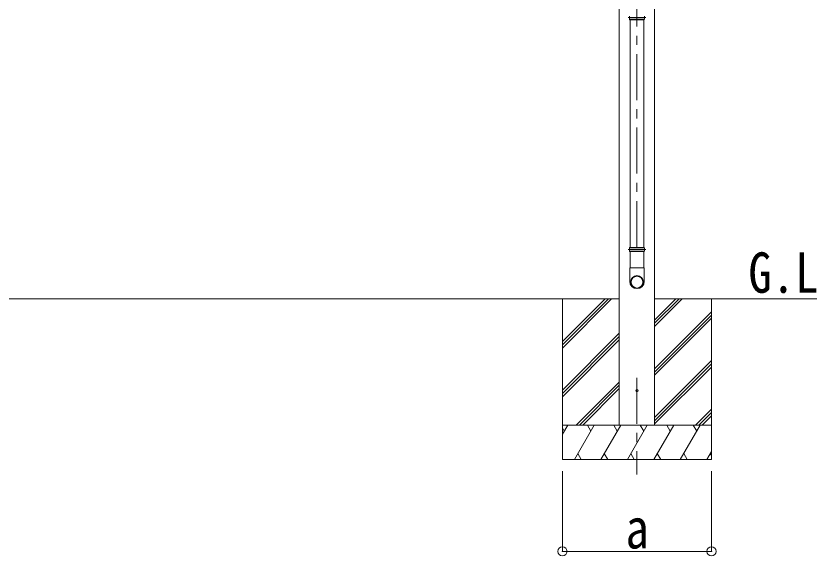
# Model space of a CAD drawing. Units: millimetres at full size, sheet at 1:40; details may follow other scales. Extents: x -11243 to 11243, y -7760 to 7760.
# Drawn here: x -5714 to -2223, y -5164 to -2812 of the extents above; entities that cross this region are included whole.
import ezdxf
from ezdxf.enums import TextEntityAlignment as Align

# ---------------------------------------------------------------- set-up
doc = ezdxf.new("R2010")
doc.units = ezdxf.units.MM
doc.header["$LTSCALE"] = 40
doc.header["$PDMODE"] = 32
doc.header["$PDSIZE"] = 40
doc.linetypes.add('CHAIN1', pattern=[8, 5, -1, 1, -1])
doc.linetypes.add('DASHED1', pattern=[1.8, 1.2, -0.6])
for name, color, linetype, lineweight in [('0-0_0', 7, 'Continuous', 9), ('0-1_本体', 5, 'CHAIN1', 9), ('0-3_ELV2', 4, 'Continuous', 9), ('0-6_OTH_LINE', 6, 'Continuous', 9), ('0-7_SHAPE', 4, 'Continuous', 9), ('0-9_OUTLINE', 7, 'Continuous', 9)]:
    doc.layers.add(name, color=color, linetype=linetype, lineweight=lineweight)
doc.styles.add('ＭＳ ゴシック', font='')
doc.styles.get('ＭＳ ゴシック').set_extended_font_data('MS Gothic')

msp = doc.modelspace()

# ---------------------------------------------------------------- linework, layer by layer
at = {"layer": '0-0_0'}
for p, q in [((-3084.31, -4043.93), (-7895.31, -4043.93)), ((-3332.31, -4043.93), (-3332.31, -4743.93)), ((-3332.31, -4229.91), (-3146.33, -4043.93)), ((-3332.31, -4244.05), (-3132.18, -4043.93)), ((-3332.31, -4258.19), (-3118.04, -4043.93)), ((-3332.31, -4046.06), (-3330.18, -4043.93)), ((-2222.68, -4043.93), (-2930.31, -4043.93)), ((-2930.31, -4164.56), (-2809.68, -4043.93)), ((-2930.31, -4150.42), (-2823.82, -4043.93)), ((-2930.31, -4136.28), (-2837.96, -4043.93)), ((-2682.31, -4043.93), (-2682.31, -4743.93)), ((-2930.31, -4348.41), (-2682.31, -4100.41)), ((-2930.31, -4362.55), (-2682.31, -4114.55)), ((-2930.31, -4376.69), (-2682.31, -4128.7)), ((-3332.31, -4442.04), (-3084.31, -4194.04)), ((-3332.31, -4456.18), (-3084.31, -4208.19)), ((-3332.31, -4470.33), (-3084.31, -4222.33)), ((-2930.31, -4560.54), (-2682.31, -4312.54)), ((-2930.31, -4574.68), (-2682.31, -4326.68)), ((-2930.31, -4588.83), (-2682.31, -4340.83)), ((-3272.07, -4593.93), (-3084.31, -4406.17)), ((-3257.92, -4593.93), (-3084.31, -4420.32)), ((-3243.78, -4593.93), (-3084.31, -4434.46)), ((-2751.57, -4593.93), (-2682.31, -4524.67)), ((-2737.42, -4593.93), (-2682.31, -4538.82)), ((-2723.28, -4593.93), (-2682.31, -4552.96)), ((-2682.31, -4593.93), (-3332.31, -4593.93)), ((-3332.31, -4634.03), (-3309.16, -4593.93)), ((-3324.16, -4619.91), (-3332.31, -4605.8)), ((-3280.29, -4743.93), (-3193.69, -4593.93)), ((-3208.69, -4619.91), (-3223.69, -4593.93)), ((-3164.82, -4743.93), (-3078.22, -4593.93)), ((-3093.22, -4619.91), (-3108.22, -4593.93)), ((-3049.35, -4743.93), (-2962.75, -4593.93)), ((-2977.75, -4619.91), (-2992.75, -4593.93)), ((-2933.88, -4743.93), (-2847.28, -4593.93)), ((-2862.28, -4619.91), (-2877.28, -4593.93)), ((-2818.41, -4743.93), (-2731.81, -4593.93)), ((-2761.81, -4593.93), (-2746.81, -4619.91)), ((-2702.94, -4743.93), (-2682.31, -4708.19)), ((-3332.31, -4743.93), (-2682.31, -4743.93)), ((-3265.29, -4717.95), (-3250.29, -4743.93)), ((-3149.82, -4717.95), (-3134.82, -4743.93)), ((-3034.35, -4717.95), (-3019.35, -4743.93)), ((-2918.88, -4717.95), (-2903.88, -4743.93)), ((-2803.41, -4717.95), (-2788.41, -4743.93)), ((-2687.94, -4717.95), (-2682.31, -4727.71))]:
    msp.add_line(p, q, dxfattribs=at)
at = {"layer": '0-0_0', "linetype": 'DASHED1'}
msp.add_line((-2930.31, -4593.93), (-3084.31, -4593.93), dxfattribs=at)
at = {"layer": '0-1_本体'}
for p, q in [((-3007.31, -1698.03), (-3007.31, -3842.64)), ((-3007.31, -4387.99), (-3007.31, -4809.06))]:
    msp.add_line(p, q, dxfattribs=at)
at = {"layer": '0-3_ELV2'}
for p, q in [((-2930.31, -1463.44), (-2930.31, -4593.93)), ((-3084.31, -1476.03), (-3084.31, -4593.93))]:
    msp.add_line(p, q, dxfattribs=at)
msp.add_circle((-3007.31, -4443.93), 5, dxfattribs=at)
at = {"layer": '0-6_OTH_LINE'}
for p, q in [((-3332.31, -5143.91), (-3332.31, -4793.93)), ((-2682.31, -5143.91), (-2682.31, -4793.93)), ((-3332.31, -5143.91), (-2682.31, -5143.91))]:
    msp.add_line(p, q, dxfattribs=at)
for p in [(-3332.31, -5143.91), (-2682.31, -5143.91)]:
    msp.add_point(p, dxfattribs=at)
at = {"layer": '0-9_OUTLINE'}
for p, q in [((-3045.31, -2818.95), (-2969.31, -2818.95)), ((-3039.91, -2825.95), (-2974.7, -2825.95)), ((-3039.31, -2825.95), (-3039.31, -2827.95)), ((-3039.31, -2827.95), (-2975.31, -2827.95)), ((-3037.31, -2827.95), (-3037.31, -3819.92)), ((-2977.31, -2827.95), (-2977.31, -3819.92)), ((-2975.31, -2825.95), (-2975.31, -2827.95)), ((-3045.31, -3828.92), (-2969.31, -3828.92)), ((-3039.91, -3821.92), (-2974.7, -3821.92)), ((-3039.91, -3835.92), (-2974.7, -3835.92)), ((-3039.31, -3819.92), (-2975.31, -3819.92)), ((-3039.31, -3819.92), (-3039.31, -3821.92)), ((-3039.31, -3835.92), (-3039.31, -3837.92)), ((-3039.31, -3837.92), (-2975.31, -3837.92)), ((-3037.31, -3837.92), (-3037.31, -3908.92)), ((-2977.31, -3837.92), (-2977.31, -3908.92)), ((-2975.31, -3819.92), (-2975.31, -3821.92)), ((-2975.31, -3835.92), (-2975.31, -3837.92)), ((-2975.46, -3908.92), (-3039.16, -3908.92)), ((-3039.16, -3908.92), (-3039.16, -3968.19)), ((-2975.46, -3908.92), (-2975.46, -3968.19))]:
    msp.add_line(p, q, dxfattribs=at)
for centre, radius, start, end in [((-3013.06, -2818.95), 27.75, 165.38919, 194.61079), ((-3001.56, -2818.95), 27.75, 0, 14.61083), ((-3001.56, -2818.95), 27.75, 345.38917, 0), ((-3013.06, -3828.92), 27.75, 165.38919, 194.61079), ((-3001.56, -3828.92), 27.75, 0, 14.61083), ((-3001.56, -3828.92), 27.75, 345.38917, 0), ((-3008.16, -3968.19), 31, 180, 270), ((-3006.46, -3968.19), 31, 270, 0)]:
    msp.add_arc(centre, radius, start, end, dxfattribs=at)
for major_axis in [(-28.29, 0), (-25.83, 0)]:
    msp.add_ellipse((-3007.31, -3971.01), major_axis=major_axis, ratio=0.996195, dxfattribs=at)

# ---------------------------------------------------------------- texts
at = {"layer": '0-6_OTH_LINE', "color": 7, "style": 'ＭＳ ゴシック', "width": 0.85}
msp.add_text('a', height=176, dxfattribs=at).set_placement((-3057.31, -5183.91), align=Align.BOTTOM_LEFT)
at = {"layer": '0-7_SHAPE', "color": 7, "style": 'ＭＳ ゴシック', "width": 0.85}
msp.add_text('G.L', height=176, dxfattribs=at).set_placement((-2521.7, -4070.22), align=Align.BOTTOM_LEFT)

doc.saveas('drawing.dxf')
